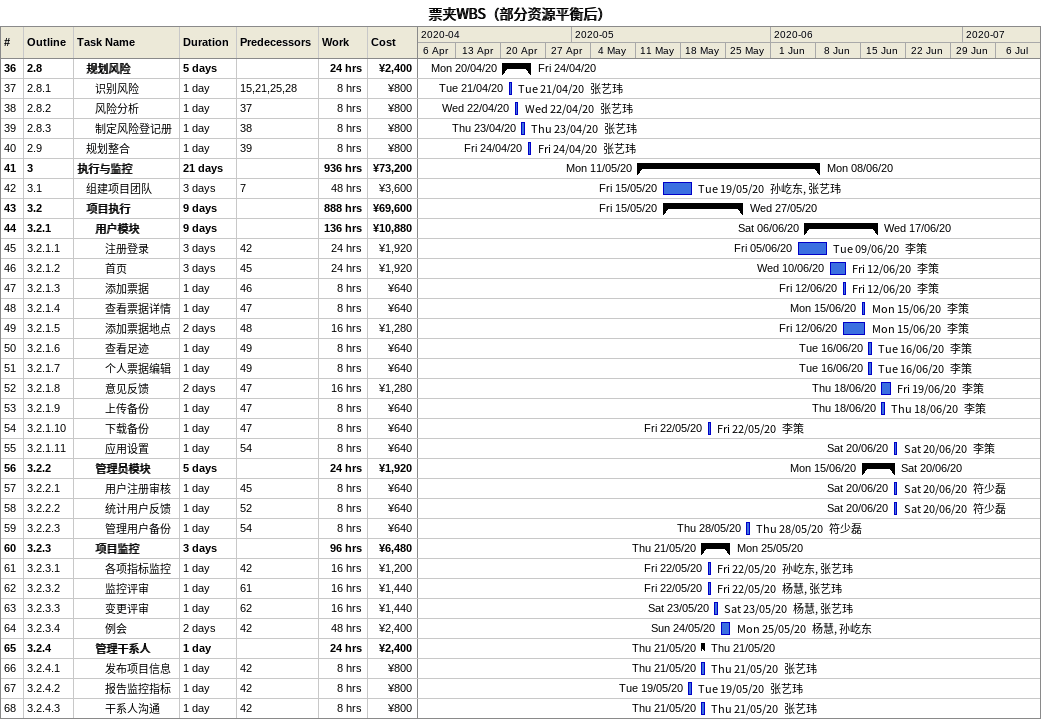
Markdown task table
票夹WBS（部分资源平衡后）

| ID | WBS | Task | Duration | Start | Finish | Predecessors | Resources | Work (h) | Cost (¥) |
|---|---|---|---|---|---|---|---|---|---|
| 36 | 2.8 | **规划风险** | 5d | 2020-04-20 | 2020-04-24 |  |  | 24 | 2400 |
| 37 | 2.8.1 | 识别风险 | 1d | 2020-04-21 | 2020-04-21 | 15, 21, 25, 28 | 张艺玮 | 8 | 800 |
| 38 | 2.8.2 | 风险分析 | 1d | 2020-04-22 | 2020-04-22 | 37 | 张艺玮 | 8 | 800 |
| 39 | 2.8.3 | 制定风险登记册 | 1d | 2020-04-23 | 2020-04-23 | 38 | 张艺玮 | 8 | 800 |
| 40 | 2.9 | 规划整合 | 1d | 2020-04-24 | 2020-04-24 | 39 | 张艺玮 | 8 | 800 |
| 41 | 3 | **执行与监控** | 21d | 2020-05-11 | 2020-06-08 |  |  | 936 | 73200 |
| 42 | 3.1 | 组建项目团队 | 3d | 2020-05-15 | 2020-05-19 | 7 | 孙屹东, 张艺玮 | 48 | 3600 |
| 43 | 3.2 | **项目执行** | 9d | 2020-05-15 | 2020-05-27 |  |  | 888 | 69600 |
| 44 | 3.2.1 | **用户模块** | 9d | 2020-06-06 | 2020-06-17 |  |  | 136 | 10880 |
| 45 | 3.2.1.1 | 注册登录 | 3d | 2020-06-05 | 2020-06-09 | 42 | 李策 | 24 | 1920 |
| 46 | 3.2.1.2 | 首页 | 3d | 2020-06-10 | 2020-06-12 | 45 | 李策 | 24 | 1920 |
| 47 | 3.2.1.3 | 添加票据 | 1d | 2020-06-12 | 2020-06-12 | 46 | 李策 | 8 | 640 |
| 48 | 3.2.1.4 | 查看票据详情 | 1d | 2020-06-15 | 2020-06-15 | 47 | 李策 | 8 | 640 |
| 49 | 3.2.1.5 | 添加票据地点 | 2d | 2020-06-12 | 2020-06-15 | 48 | 李策 | 16 | 1280 |
| 50 | 3.2.1.6 | 查看足迹 | 1d | 2020-06-16 | 2020-06-16 | 49 | 李策 | 8 | 640 |
| 51 | 3.2.1.7 | 个人票据编辑 | 1d | 2020-06-16 | 2020-06-16 | 49 | 李策 | 8 | 640 |
| 52 | 3.2.1.8 | 意见反馈 | 2d | 2020-06-18 | 2020-06-19 | 47 | 李策 | 16 | 1280 |
| 53 | 3.2.1.9 | 上传备份 | 1d | 2020-06-18 | 2020-06-18 | 47 | 李策 | 8 | 640 |
| 54 | 3.2.1.10 | 下载备份 | 1d | 2020-05-22 | 2020-05-22 | 47 | 李策 | 8 | 640 |
| 55 | 3.2.1.11 | 应用设置 | 1d | 2020-06-20 | 2020-06-20 | 54 | 李策 | 8 | 640 |
| 56 | 3.2.2 | **管理员模块** | 5d | 2020-06-15 | 2020-06-20 |  |  | 24 | 1920 |
| 57 | 3.2.2.1 | 用户注册审核 | 1d | 2020-06-20 | 2020-06-20 | 45 | 符少磊 | 8 | 640 |
| 58 | 3.2.2.2 | 统计用户反馈 | 1d | 2020-06-20 | 2020-06-20 | 52 | 符少磊 | 8 | 640 |
| 59 | 3.2.2.3 | 管理用户备份 | 1d | 2020-05-28 | 2020-05-28 | 54 | 符少磊 | 8 | 640 |
| 60 | 3.2.3 | **项目监控** | 3d | 2020-05-21 | 2020-05-25 |  |  | 96 | 6480 |
| 61 | 3.2.3.1 | 各项指标监控 | 1d | 2020-05-22 | 2020-05-22 | 42 | 孙屹东, 张艺玮 | 16 | 1200 |
| 62 | 3.2.3.2 | 监控评审 | 1d | 2020-05-22 | 2020-05-22 | 61 | 杨慧, 张艺玮 | 16 | 1440 |
| 63 | 3.2.3.3 | 变更评审 | 1d | 2020-05-23 | 2020-05-23 | 62 | 杨慧, 张艺玮 | 16 | 1440 |
| 64 | 3.2.3.4 | 例会 | 2d | 2020-05-24 | 2020-05-25 | 42 | 杨慧, 孙屹东 | 48 | 2400 |
| 65 | 3.2.4 | **管理干系人** | 1d | 2020-05-21 | 2020-05-21 |  |  | 24 | 2400 |
| 66 | 3.2.4.1 | 发布项目信息 | 1d | 2020-05-21 | 2020-05-21 | 42 | 张艺玮 | 8 | 800 |
| 67 | 3.2.4.2 | 报告监控指标 | 1d | 2020-05-19 | 2020-05-19 | 42 | 张艺玮 | 8 | 800 |
| 68 | 3.2.4.3 | 干系人沟通 | 1d | 2020-05-21 | 2020-05-21 | 42 | 张艺玮 | 8 | 800 |
